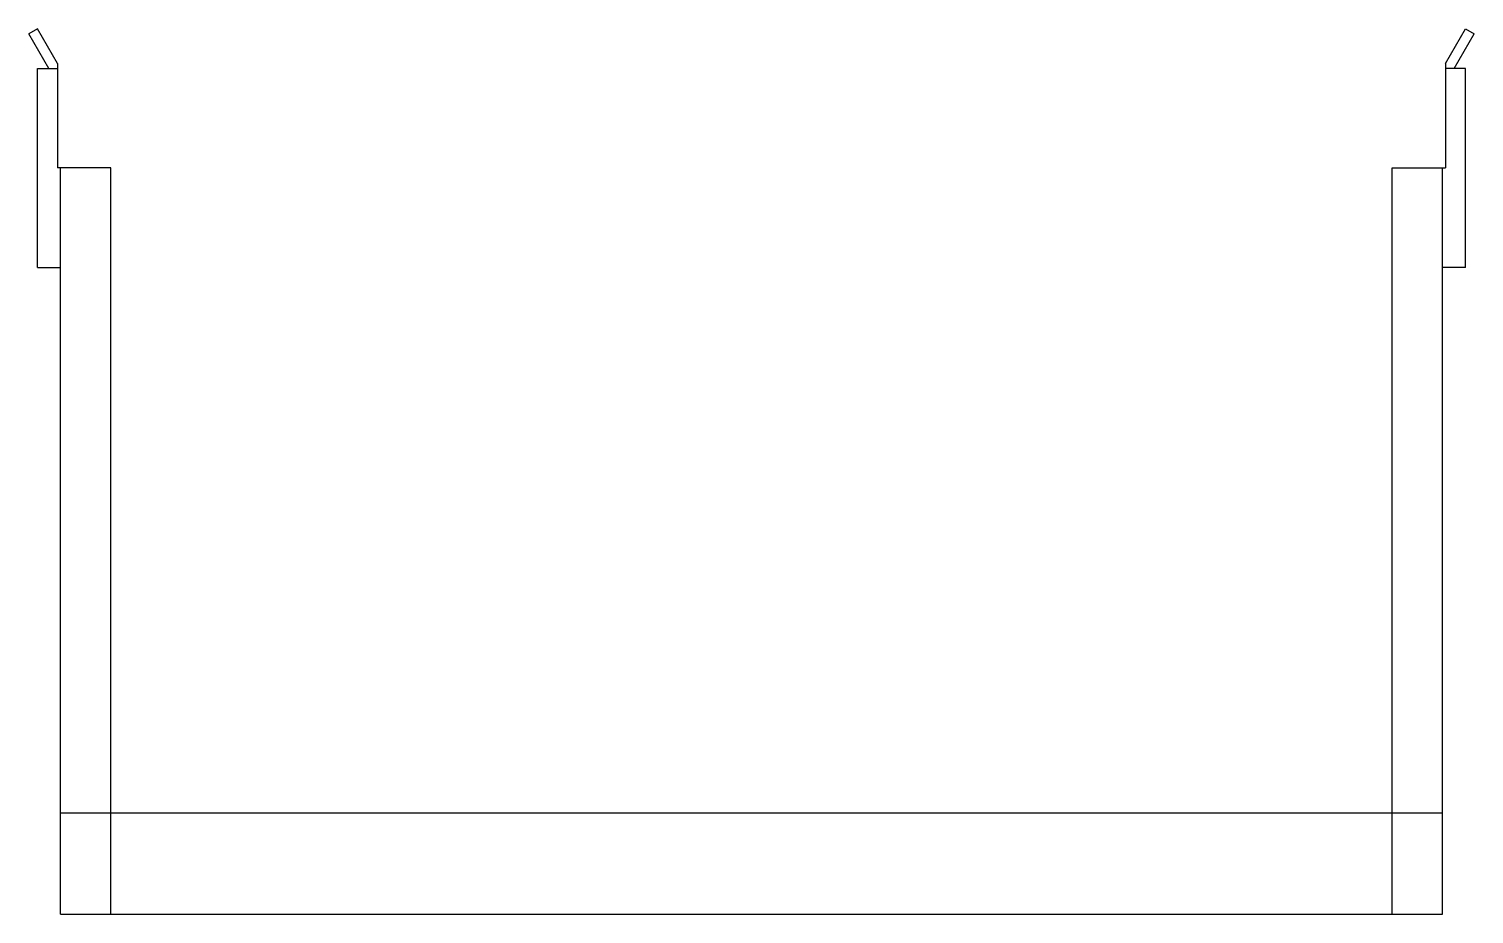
# Model space of a CAD drawing. Extents: x -727 to 726, y 0 to 890.
import ezdxf

# ---------------------------------------------------------------- set-up
doc = ezdxf.new("R2010")
doc.units = 0
doc.layers.get('0').update_dxf_attribs({"linetype": 'CONTINUOUS'})

msp = doc.modelspace()

# ---------------------------------------------------------------- linework, layer by layer
for p, q in [((-718.410034, 889.563379), (-727.070288, 884.563379)), ((-698.410034, 854.922363), (-718.410034, 889.563379)), ((697.589966, 854.922363), (717.589966, 889.563379)), ((717.589966, 889.563379), (726.25022, 884.563379)), ((-707.070288, 849.922363), (-727.070288, 884.563379)), ((706.25022, 849.922363), (726.25022, 884.563379)), ((-718.410034, 649.922363), (-718.410034, 849.922363)), ((-718.410034, 849.922363), (-698.410034, 849.922363)), ((-698.410034, 854.922363), (-698.410034, 749.922363)), ((697.589966, 854.922363), (697.589966, 749.922363)), ((717.589966, 849.922363), (697.589966, 849.922363)), ((717.589966, 649.922363), (717.589966, 849.922363)), ((-644.610034, 749.922363), (-698.410034, 749.922363)), ((-695.410034, -0.077637), (-695.410034, 749.922363)), ((-644.610034, -0.077637), (-644.610034, 749.922363)), ((643.789966, -0.077637), (643.789966, 749.922363)), ((643.789966, 749.922363), (697.589966, 749.922363)), ((694.589966, -0.077637), (694.589966, 749.922363)), ((-718.410034, 649.922363), (-695.410034, 649.922363)), ((717.589966, 649.922363), (694.589966, 649.922363)), ((-695.410034, 101.522363), (694.589966, 101.522363)), ((-695.410034, -0.077637), (694.589966, -0.077637))]:
    msp.add_line(p, q)

doc.saveas('drawing.dxf')
